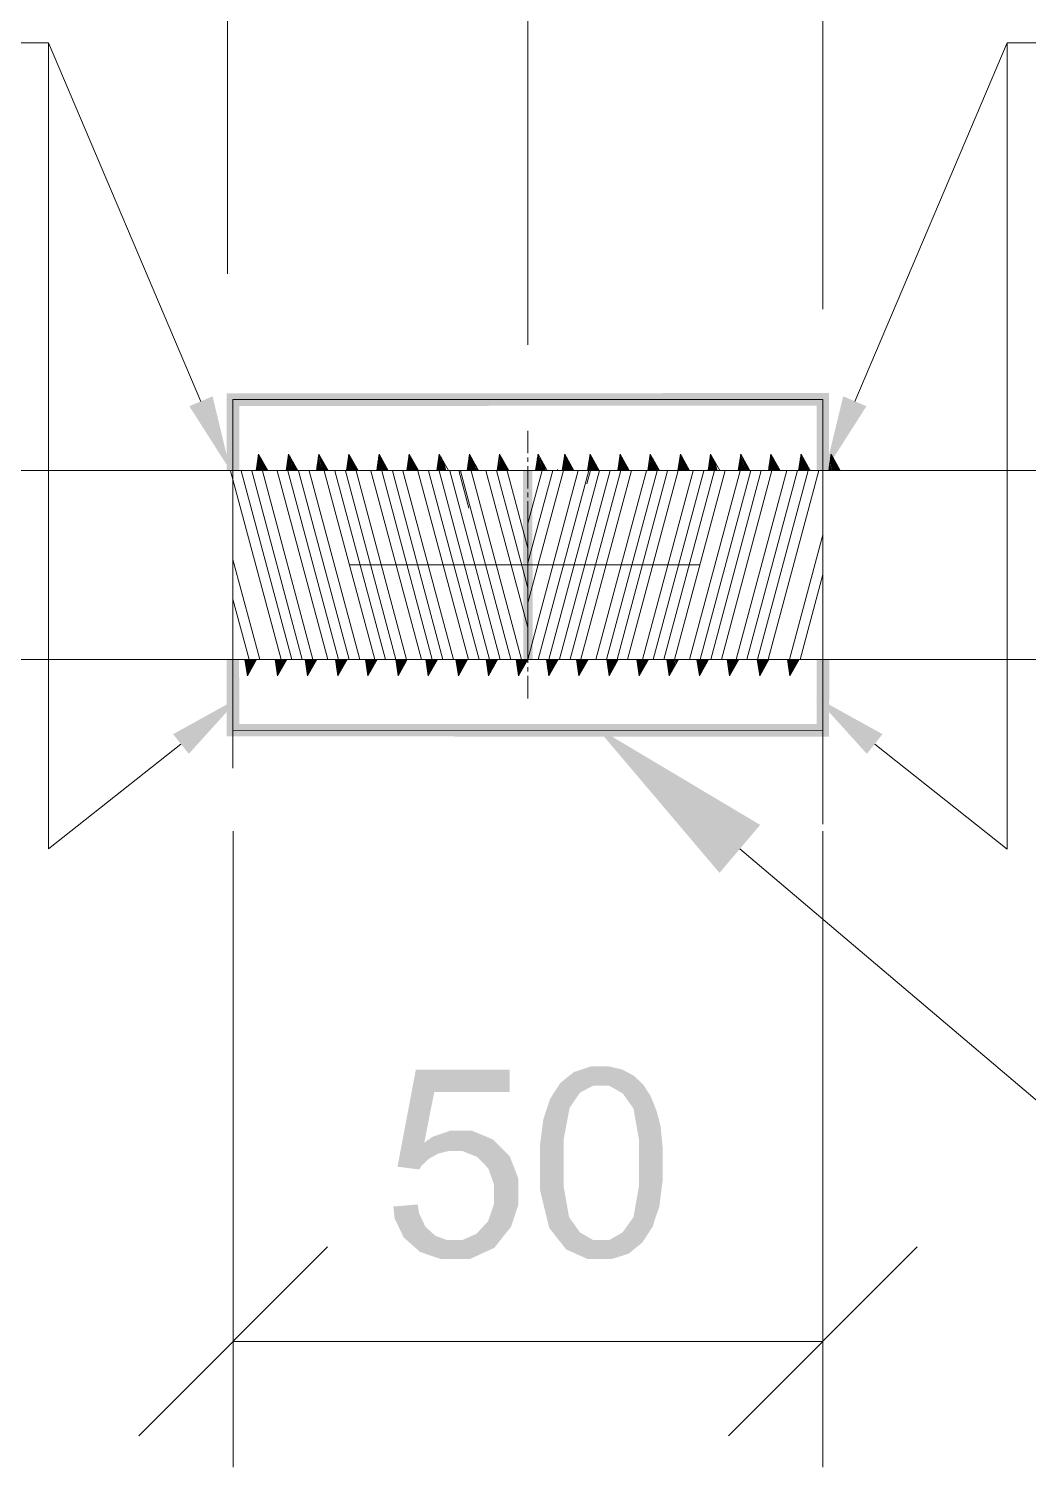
# Model space of a CAD drawing. Header units: millimetres. Extents: x 2 to 579, y 1 to 405.
# Drawn here: x 249.57 to 256.72, y 82.88 to 93.17 of the extents above; entities that cross this region are included whole.
import ezdxf

# ---------------------------------------------------------------- set-up
doc = ezdxf.new("R2010")
doc.units = ezdxf.units.MM
doc.linetypes.add('XKITLINE00', pattern=[0])
doc.layers.add('LinkedObject', color=7, linetype='Continuous', lineweight=0)

# ---------------------------------------------------------------- blocks, each defined once
blk = doc.blocks.new('*A4')
at = {"layer": 'LinkedObject'}
for color, points in [(6, [(250.721, 90.471), (250.887, 90.542), (251.015, 90.01)]), (4, [(255.297, 90.565), (251.078, 90.473), (250.988, 90.563)]), (4, [(250.988, 90.563), (251.078, 90.011), (250.988, 90.011)]), (4, [(251.078, 90.473), (251.078, 90.011), (250.988, 90.563)]), (4, [(255.207, 90.475), (251.078, 90.473), (255.297, 90.565)]), (4, [(255.297, 90.011), (255.207, 90.475), (255.297, 90.565)]), (6, [(255.398, 90.542), (255.564, 90.471), (255.269, 90.009)]), (4, [(255.207, 90.011), (255.207, 90.475), (255.297, 90.011)]), (4, [(253.107, 90.011), (253.177, 88.662), (253.11, 88.661)]), (4, [(253.174, 90.011), (253.177, 88.662), (253.107, 90.011)]), (4, [(251.077, 88.662), (251.078, 88.199), (250.987, 88.661)]), (4, [(250.987, 88.661), (251.078, 88.199), (250.988, 88.11)]), (4, [(255.207, 88.198), (255.208, 88.661), (255.297, 88.108)]), (4, [(255.297, 88.108), (255.208, 88.661), (255.298, 88.661)]), (6, [(250.717, 87.985), (250.605, 88.126), (251.084, 88.391)]), (6, [(255.679, 88.126), (255.567, 87.985), (255.2, 88.391)]), (4, [(251.078, 88.199), (255.207, 88.198), (250.988, 88.11)]), (4, [(250.988, 88.11), (255.207, 88.198), (255.297, 88.108)]), (1, [(254.804, 87.477), (254.513, 87.134), (253.628, 88.178)]), (7, [(252.473, 85.568), (252.21, 85.033), (252.341, 85.726)]), (7, [(253.011, 85.568), (252.341, 85.726), (253.011, 85.726)]), (7, [(252.473, 85.568), (252.341, 85.726), (253.011, 85.568)]), (7, [(253.472, 85.71), (253.609, 85.612), (253.423, 85.671)]), (7, [(253.594, 85.75), (253.609, 85.612), (253.472, 85.71)]), (7, [(253.667, 85.75), (253.609, 85.612), (253.594, 85.75)]), (7, [(253.609, 85.612), (253.667, 85.75), (253.666, 85.612)]), (7, [(253.667, 85.75), (253.724, 85.612), (253.666, 85.612)]), (7, [(253.817, 85.728), (253.667, 85.75), (253.722, 85.75)]), (7, [(253.858, 85.706), (253.667, 85.75), (253.817, 85.728)]), (7, [(253.821, 85.557), (253.667, 85.75), (253.858, 85.706)]), (7, [(253.724, 85.612), (253.667, 85.75), (253.821, 85.557)]), (7, [(253.858, 85.706), (253.859, 85.503), (253.821, 85.557)]), (7, [(253.899, 85.684), (253.859, 85.503), (253.858, 85.706)]), (7, [(253.375, 85.632), (253.483, 85.516), (253.302, 85.519)]), (7, [(253.517, 85.564), (253.375, 85.632), (253.423, 85.671)]), (7, [(253.483, 85.516), (253.375, 85.632), (253.517, 85.564)]), (7, [(253.423, 85.671), (253.609, 85.612), (253.517, 85.564)]), (7, [(253.967, 85.621), (253.859, 85.503), (253.899, 85.684)]), (7, [(253.993, 85.58), (253.859, 85.503), (253.967, 85.621)]), (7, [(252.401, 85.205), (252.21, 85.033), (252.473, 85.568)]), (7, [(253.302, 85.519), (253.483, 85.516), (253.277, 85.446)]), (7, [(253.277, 85.446), (253.483, 85.516), (253.441, 85.454)]), (7, [(253.993, 85.58), (253.898, 85.448), (253.859, 85.503)]), (7, [(254.02, 85.539), (253.898, 85.448), (253.993, 85.58)]), (7, [(254.061, 85.438), (253.898, 85.448), (254.02, 85.539)]), (7, [(253.441, 85.454), (253.228, 85.18), (253.277, 85.446)]), (7, [(253.398, 85.226), (253.228, 85.18), (253.441, 85.454)]), (7, [(253.277, 85.446), (253.228, 85.18), (253.253, 85.373)]), (7, [(254.077, 85.379), (253.937, 85.227), (253.898, 85.448)]), (7, [(254.077, 85.379), (253.898, 85.448), (254.061, 85.438)]), (7, [(254.092, 85.32), (253.937, 85.227), (254.077, 85.379)]), (7, [(252.588, 85.29), (252.401, 85.205), (252.461, 85.247)]), (7, [(252.571, 85.144), (252.401, 85.205), (252.588, 85.29)]), (7, [(252.571, 85.144), (252.588, 85.29), (252.611, 85.144)]), (7, [(252.611, 85.144), (252.588, 85.29), (252.676, 85.144)]), (7, [(252.655, 85.29), (252.676, 85.144), (252.588, 85.29)]), (7, [(252.892, 85.228), (252.655, 85.29), (252.743, 85.29)]), (7, [(252.78, 85.103), (252.655, 85.29), (252.892, 85.228)]), (7, [(252.676, 85.144), (252.655, 85.29), (252.78, 85.103)]), (7, [(254.107, 85.161), (253.937, 85.227), (254.092, 85.32)]), (7, [(252.21, 85.033), (252.401, 85.205), (252.498, 85.126)]), (7, [(252.498, 85.126), (252.401, 85.205), (252.571, 85.144)]), (7, [(252.78, 85.103), (252.892, 85.228), (252.82, 85.062)]), (7, [(252.82, 85.062), (252.892, 85.228), (252.859, 85.021)]), (7, [(252.953, 85.167), (252.859, 85.021), (252.892, 85.228)]), (7, [(253.228, 85.06), (253.398, 85.226), (253.398, 85.06)]), (7, [(253.228, 85.18), (253.398, 85.226), (253.228, 85.06)]), (7, [(254.107, 85.161), (253.937, 85.06), (253.937, 85.227)]), (7, [(252.466, 85.107), (252.21, 85.033), (252.498, 85.126)]), (7, [(252.434, 85.089), (252.21, 85.033), (252.466, 85.107)]), (7, [(252.384, 85.042), (252.21, 85.033), (252.434, 85.089)]), (7, [(252.859, 85.021), (252.953, 85.167), (252.899, 84.909)]), (7, [(252.899, 84.909), (252.953, 85.167), (253.074, 84.948)]), (7, [(253.074, 84.948), (252.953, 85.167), (253.013, 85.106)]), (7, [(254.107, 85.06), (253.937, 85.06), (254.107, 85.161)]), (7, [(252.21, 85.033), (252.384, 85.042), (252.365, 85.013)]), (7, [(253.398, 85.06), (253.228, 84.87), (253.228, 85.06)]), (7, [(253.398, 84.894), (253.228, 84.87), (253.398, 85.06)]), (7, [(254.107, 85.06), (253.937, 84.894), (253.937, 85.06)]), (7, [(254.107, 84.941), (253.937, 84.894), (254.107, 85.06)]), (7, [(252.899, 84.909), (253.074, 84.948), (252.899, 84.838)]), (7, [(252.899, 84.838), (253.074, 84.948), (252.899, 84.763)]), (7, [(253.074, 84.852), (252.899, 84.763), (253.074, 84.948)]), (7, [(253.398, 84.894), (253.361, 84.511), (253.228, 84.87)]), (7, [(253.228, 84.87), (253.361, 84.511), (253.295, 84.595)]), (7, [(253.437, 84.672), (253.361, 84.511), (253.398, 84.894)]), (7, [(253.898, 84.673), (254.107, 84.941), (254.058, 84.676)]), (7, [(253.937, 84.894), (254.107, 84.941), (253.898, 84.673)]), (7, [(254.058, 84.676), (254.107, 84.941), (254.083, 84.75)]), (7, [(252.364, 84.699), (252.18, 84.748), (252.355, 84.763)]), (7, [(252.858, 84.643), (253.074, 84.852), (252.967, 84.535)]), (7, [(252.899, 84.763), (253.074, 84.852), (252.858, 84.643)]), (7, [(252.967, 84.535), (253.074, 84.852), (253.021, 84.602)]), (7, [(253.021, 84.602), (253.074, 84.852), (253.074, 84.761)]), (7, [(252.18, 84.748), (252.313, 84.475), (252.189, 84.663)]), (7, [(252.364, 84.699), (252.313, 84.475), (252.18, 84.748)]), (7, [(252.189, 84.663), (252.313, 84.475), (252.255, 84.526)]), (7, [(252.409, 84.604), (252.313, 84.475), (252.364, 84.699)]), (7, [(253.361, 84.511), (253.437, 84.672), (253.476, 84.618)]), (7, [(254.058, 84.676), (253.859, 84.618), (253.898, 84.673)]), (7, [(254.034, 84.603), (253.859, 84.618), (254.058, 84.676)]), (7, [(252.313, 84.475), (252.409, 84.604), (252.371, 84.423)]), (7, [(252.444, 84.572), (252.371, 84.423), (252.409, 84.604)]), (7, [(252.479, 84.54), (252.371, 84.423), (252.444, 84.572)]), (7, [(252.816, 84.598), (252.967, 84.535), (252.775, 84.553)]), (7, [(252.858, 84.643), (252.967, 84.535), (252.816, 84.598)]), (7, [(253.515, 84.563), (253.361, 84.511), (253.476, 84.618)]), (7, [(253.515, 84.563), (253.667, 84.372), (253.361, 84.511)]), (7, [(253.61, 84.508), (253.667, 84.372), (253.515, 84.563)]), (7, [(253.912, 84.451), (253.724, 84.508), (253.82, 84.563)]), (7, [(253.859, 84.618), (253.961, 84.49), (253.82, 84.563)]), (7, [(253.82, 84.563), (253.961, 84.49), (253.912, 84.451)]), (7, [(253.961, 84.49), (253.859, 84.618), (254.034, 84.603)]), (7, [(252.479, 84.54), (252.613, 84.372), (252.371, 84.423)]), (7, [(252.564, 84.508), (252.613, 84.372), (252.479, 84.54)]), (7, [(252.614, 84.508), (252.613, 84.372), (252.564, 84.508)]), (7, [(252.613, 84.372), (252.967, 84.535), (252.726, 84.372)]), (7, [(252.674, 84.508), (252.967, 84.535), (252.613, 84.372)]), (7, [(252.674, 84.508), (252.613, 84.372), (252.614, 84.508)]), (7, [(252.775, 84.553), (252.967, 84.535), (252.674, 84.508)]), (7, [(252.726, 84.372), (252.967, 84.535), (252.903, 84.453)]), (7, [(253.361, 84.511), (253.667, 84.372), (253.417, 84.441)]), (7, [(253.667, 84.372), (253.61, 84.508), (253.667, 84.508)]), (7, [(253.667, 84.372), (253.724, 84.508), (253.741, 84.372)]), (7, [(253.724, 84.508), (253.667, 84.372), (253.667, 84.508)]), (7, [(253.864, 84.411), (253.724, 84.508), (253.912, 84.451)]), (7, [(253.741, 84.372), (253.724, 84.508), (253.864, 84.411)]), (7, [(252.371, 84.423), (252.613, 84.372), (252.522, 84.372)]), (7, [(253.417, 84.441), (253.667, 84.372), (253.57, 84.372)])]:
    blk.add_hatch(color=color, dxfattribs=at).paths.add_polyline_path(points, flags=17)
at = {"layer": 'LinkedObject', "color": 6, "linetype": 'XKITLINE00', "lineweight": 0}
for p, q in [((250.993, 91.418), (250.993, 100.098)), ((253.142, 90.911), (253.142, 100.098)), ((253.142, 91.195), (253.142, 100.098)), ((255.252, 91.166), (255.252, 100.098)), ((249.714, 93.07), (244.719, 93.07)), ((250.804, 90.506), (249.714, 93.07)), ((249.714, 87.305), (249.714, 93.07)), ((255.481, 90.506), (256.571, 93.069)), ((256.57, 87.304), (256.571, 93.069)), ((256.571, 93.069), (261.566, 93.069)), ((251.87, 89.336), (254.37, 89.336)), ((250.661, 88.055), (249.714, 87.305)), ((255.623, 88.055), (256.57, 87.304)), ((251.034, 87.432), (251.034, 82.884)), ((255.253, 87.433), (255.253, 82.884)), ((251.709, 84.459), (250.359, 83.109)), ((254.578, 83.109), (255.928, 84.459)), ((251.034, 83.784), (255.253, 83.784))]:
    blk.add_line(p, q, dxfattribs=at)
at = {"layer": 'LinkedObject', "color": 7, "linetype": 'XKITLINE00', "lineweight": 0}
for p, q in [((250.993, 90.518), (250.993, 90.518)), ((253.142, 90.295), (253.142, 90.295)), ((255.252, 90.266), (255.252, 90.266)), ((238.576, 90.011), (267.711, 90.011)), ((253.142, 90.011), (253.142, 90.011)), ((267.711, 88.661), (238.576, 88.661)), ((251.034, 88.332), (251.034, 88.332)), ((255.253, 88.333), (255.253, 88.333)), ((255.253, 83.784), (255.253, 83.784))]:
    blk.add_line(p, q, dxfattribs=at)
at = {"layer": 'LinkedObject', "color": 4, "linetype": 'XKITLINE00', "lineweight": 0}
for p, q in [((251.033, 90.518), (255.252, 90.52)), ((251.033, 90.011), (251.033, 90.518)), ((255.253, 90.011), (255.252, 90.52)), ((255.252, 90.52), (255.252, 87.483)), ((251.033, 90.371), (251.033, 87.882)), ((253.143, 89.634), (253.143, 88.661)), ((251.033, 88.661), (251.033, 88.154)), ((255.253, 88.662), (255.252, 88.153)), ((251.033, 88.154), (255.252, 88.153))]:
    blk.add_line(p, q, dxfattribs=at)
at = {"layer": 'LinkedObject', "color": 9, "linetype": 'XKITLINE00', "lineweight": 0}
for p, q in [((253.142, 90.136), (253.142, 90.295)), ((253.142, 90.073), (253.142, 90.104)), ((253.142, 89.886), (253.142, 90.042)), ((253.142, 89.883), (253.142, 90.011)), ((253.142, 89.823), (253.142, 89.854)), ((253.142, 89.821), (253.142, 89.852)), ((253.143, 89.636), (253.142, 89.792)), ((253.143, 89.633), (253.142, 89.79)), ((253.143, 89.573), (253.143, 89.604)), ((253.143, 89.571), (253.143, 89.602)), ((253.143, 89.386), (253.143, 89.542)), ((253.143, 89.383), (253.143, 89.54)), ((253.143, 89.323), (253.143, 89.354)), ((253.143, 89.321), (253.143, 89.352)), ((253.143, 89.136), (253.143, 89.292)), ((253.143, 89.133), (253.143, 89.29)), ((253.143, 89.073), (253.143, 89.104)), ((253.143, 89.071), (253.143, 89.102)), ((253.143, 88.886), (253.143, 89.042)), ((253.143, 88.883), (253.143, 89.04)), ((253.143, 88.823), (253.143, 88.854)), ((253.143, 88.821), (253.143, 88.852)), ((253.143, 88.636), (253.143, 88.792)), ((253.143, 88.661), (253.143, 88.79)), ((253.143, 88.573), (253.143, 88.604)), ((253.143, 88.382), (253.143, 88.542))]:
    blk.add_line(p, q, dxfattribs=at)
at = {"layer": 'LinkedObject', "color": 1, "linetype": 'XKITLINE00', "lineweight": 0}
for p, q in [((251.216, 90.129), (251.199, 90.011)), ((251.214, 90.12), (251.244, 90.011)), ((251.215, 90.127), (251.247, 90.011)), ((251.282, 90.011), (251.216, 90.129)), ((251.226, 90.111), (251.253, 90.011)), ((251.431, 90.129), (251.414, 90.011)), ((251.43, 90.12), (251.459, 90.011)), ((251.497, 90.011), (251.431, 90.129)), ((251.431, 90.128), (251.462, 90.011)), ((251.442, 90.111), (251.468, 90.011)), ((251.647, 90.129), (251.63, 90.011)), ((251.646, 90.121), (251.675, 90.011)), ((251.713, 90.011), (251.647, 90.129)), ((251.647, 90.128), (251.678, 90.011)), ((251.657, 90.11), (251.684, 90.011)), ((251.862, 90.129), (251.845, 90.011)), ((251.861, 90.121), (251.891, 90.011)), ((251.928, 90.011), (251.862, 90.129)), ((251.862, 90.128), (251.894, 90.011)), ((252.078, 90.129), (252.061, 90.011)), ((252.077, 90.121), (252.106, 90.011)), ((252.078, 90.129), (252.109, 90.011)), ((252.144, 90.011), (252.078, 90.129)), ((252.293, 90.129), (252.276, 90.011)), ((252.292, 90.122), (252.322, 90.011)), ((252.293, 90.129), (252.325, 90.011)), ((252.359, 90.011), (252.293, 90.129)), ((252.509, 90.129), (252.492, 90.011)), ((252.508, 90.122), (252.538, 90.011)), ((252.509, 90.129), (252.541, 90.011)), ((252.575, 90.011), (252.509, 90.129)), ((252.725, 90.129), (252.707, 90.011)), ((252.723, 90.119), (252.752, 90.011)), ((252.724, 90.127), (252.755, 90.011)), ((252.79, 90.011), (252.725, 90.129)), ((252.734, 90.112), (252.761, 90.011)), ((252.94, 90.129), (252.923, 90.011)), ((252.939, 90.12), (252.968, 90.011)), ((253.006, 90.011), (252.94, 90.129)), ((252.94, 90.127), (252.971, 90.011)), ((252.95, 90.111), (252.977, 90.011)), ((253.215, 90.129), (253.197, 90.011)), ((253.213, 90.12), (253.242, 90.011)), ((253.214, 90.127), (253.245, 90.011)), ((253.28, 90.011), (253.215, 90.129)), ((253.225, 90.111), (253.251, 90.011)), ((253.406, 90.129), (253.388, 90.011)), ((253.404, 90.12), (253.434, 90.011)), ((253.405, 90.128), (253.437, 90.011)), ((253.471, 90.011), (253.406, 90.129)), ((253.416, 90.111), (253.443, 90.011)), ((253.587, 90.129), (253.57, 90.011)), ((253.586, 90.121), (253.615, 90.011)), ((253.653, 90.011), (253.587, 90.129)), ((253.587, 90.128), (253.618, 90.011)), ((253.802, 90.129), (253.785, 90.011)), ((253.801, 90.121), (253.831, 90.011)), ((253.868, 90.011), (253.802, 90.129)), ((253.802, 90.128), (253.834, 90.011)), ((254.018, 90.129), (254.001, 90.011)), ((254.017, 90.121), (254.046, 90.011)), ((254.084, 90.011), (254.018, 90.129)), ((254.018, 90.128), (254.049, 90.011)), ((254.233, 90.129), (254.216, 90.011)), ((254.232, 90.122), (254.262, 90.011)), ((254.233, 90.129), (254.265, 90.011)), ((254.299, 90.011), (254.233, 90.129)), ((254.449, 90.129), (254.432, 90.011)), ((254.448, 90.122), (254.478, 90.011)), ((254.449, 90.129), (254.481, 90.011)), ((254.515, 90.011), (254.449, 90.129)), ((254.665, 90.129), (254.647, 90.011)), ((254.663, 90.119), (254.692, 90.011)), ((254.664, 90.127), (254.695, 90.011)), ((254.73, 90.011), (254.665, 90.129)), ((254.674, 90.112), (254.701, 90.011)), ((254.88, 90.129), (254.863, 90.011)), ((254.879, 90.12), (254.908, 90.011)), ((254.946, 90.011), (254.88, 90.129)), ((254.88, 90.127), (254.911, 90.011)), ((254.89, 90.111), (254.917, 90.011)), ((255.096, 90.129), (255.078, 90.011)), ((255.094, 90.12), (255.124, 90.011)), ((255.095, 90.127), (255.127, 90.011)), ((255.161, 90.011), (255.096, 90.129)), ((255.106, 90.111), (255.132, 90.011)), ((255.311, 90.129), (255.294, 90.011)), ((255.31, 90.12), (255.339, 90.011)), ((255.377, 90.011), (255.311, 90.129)), ((255.311, 90.128), (255.342, 90.011)), ((255.322, 90.111), (255.348, 90.011)), ((251.015, 90.01), (251.377, 88.66)), ((251.091, 90.01), (251.453, 88.66)), ((251.167, 90.009), (251.529, 88.66)), ((251.199, 90.011), (251.199, 90.011)), ((251.2, 90.019), (251.202, 90.011)), ((251.202, 90.033), (251.208, 90.011)), ((251.203, 90.04), (251.211, 90.011)), ((251.205, 90.055), (251.217, 90.011)), ((251.206, 90.062), (251.22, 90.011)), ((251.208, 90.077), (251.226, 90.011)), ((251.209, 90.084), (251.229, 90.011)), ((251.211, 90.098), (251.235, 90.011)), ((251.212, 90.106), (251.238, 90.011)), ((251.232, 90.101), (251.256, 90.011)), ((251.243, 90.08), (251.262, 90.011)), ((251.244, 90.009), (251.605, 88.66)), ((251.249, 90.07), (251.265, 90.011)), ((251.26, 90.049), (251.271, 90.011)), ((251.266, 90.038), (251.274, 90.011)), ((251.278, 90.018), (251.28, 90.011)), ((251.35, 90.01), (251.712, 88.66)), ((251.414, 90.012), (251.414, 90.011)), ((251.415, 90.019), (251.417, 90.011)), ((251.417, 90.033), (251.423, 90.011)), ((251.418, 90.041), (251.426, 90.011)), ((251.42, 90.055), (251.432, 90.011)), ((251.422, 90.062), (251.435, 90.011)), ((251.424, 90.077), (251.441, 90.011)), ((251.425, 90.084), (251.444, 90.011)), ((251.426, 90.009), (251.788, 88.66)), ((251.427, 90.099), (251.45, 90.011)), ((251.428, 90.106), (251.453, 90.011)), ((251.447, 90.1), (251.471, 90.011)), ((251.459, 90.079), (251.477, 90.011)), ((251.465, 90.069), (251.48, 90.011)), ((251.476, 90.048), (251.486, 90.011)), ((251.482, 90.038), (251.489, 90.011)), ((251.494, 90.017), (251.495, 90.011)), ((251.502, 90.009), (251.864, 88.66)), ((251.579, 90.009), (251.94, 88.659)), ((251.63, 90.012), (251.63, 90.011)), ((251.631, 90.019), (251.633, 90.011)), ((251.633, 90.034), (251.639, 90.011)), ((251.634, 90.041), (251.642, 90.011)), ((251.636, 90.056), (251.648, 90.011)), ((251.637, 90.063), (251.651, 90.011)), ((251.639, 90.077), (251.657, 90.011)), ((251.64, 90.084), (251.66, 90.011)), ((251.642, 90.099), (251.666, 90.011)), ((251.643, 90.106), (251.669, 90.011)), ((251.663, 90.1), (251.687, 90.011)), ((251.675, 90.079), (251.693, 90.011)), ((251.68, 90.069), (251.696, 90.011)), ((251.685, 90.009), (252.047, 88.66)), ((251.692, 90.048), (251.702, 90.011)), ((251.698, 90.038), (251.705, 90.011)), ((251.709, 90.017), (251.711, 90.011)), ((251.761, 90.009), (252.123, 88.66)), ((251.838, 90.009), (252.199, 88.659)), ((251.845, 90.012), (251.846, 90.011)), ((251.846, 90.02), (251.849, 90.011)), ((251.849, 90.034), (251.855, 90.011)), ((251.85, 90.041), (251.858, 90.011)), ((251.852, 90.056), (251.864, 90.011)), ((251.853, 90.063), (251.867, 90.011)), ((251.855, 90.078), (251.873, 90.011)), ((251.856, 90.085), (251.876, 90.011)), ((251.858, 90.099), (251.882, 90.011)), ((251.859, 90.106), (251.885, 90.011)), ((251.873, 90.11), (251.9, 90.011)), ((251.879, 90.099), (251.903, 90.011)), ((251.891, 90.079), (251.909, 90.011)), ((251.896, 90.068), (251.912, 90.011)), ((251.908, 90.048), (251.918, 90.011)), ((251.914, 90.037), (251.921, 90.011)), ((251.914, 90.009), (252.275, 88.659)), ((251.925, 90.016), (251.927, 90.011)), ((252.02, 90.009), (252.382, 88.66)), ((252.061, 90.013), (252.061, 90.011)), ((252.062, 90.02), (252.064, 90.011)), ((252.064, 90.034), (252.07, 90.011)), ((252.065, 90.042), (252.073, 90.011)), ((252.067, 90.056), (252.079, 90.011)), ((252.068, 90.063), (252.082, 90.011)), ((252.07, 90.078), (252.088, 90.011)), ((252.072, 90.085), (252.091, 90.011)), ((252.074, 90.1), (252.097, 90.011)), ((252.075, 90.107), (252.1, 90.011)), ((252.089, 90.109), (252.115, 90.011)), ((252.095, 90.099), (252.118, 90.011)), ((252.097, 90.009), (252.458, 88.659)), ((252.106, 90.078), (252.124, 90.011)), ((252.112, 90.068), (252.127, 90.011)), ((252.124, 90.047), (252.133, 90.011)), ((252.129, 90.037), (252.136, 90.011)), ((252.141, 90.016), (252.142, 90.011)), ((252.173, 90.009), (252.534, 88.659)), ((252.249, 90.008), (252.61, 88.659)), ((252.277, 90.013), (252.277, 90.011)), ((252.278, 90.02), (252.28, 90.011)), ((252.28, 90.035), (252.286, 90.011)), ((252.281, 90.042), (252.289, 90.011)), ((252.283, 90.056), (252.295, 90.011)), ((252.284, 90.064), (252.298, 90.011)), ((252.286, 90.078), (252.304, 90.011)), ((252.287, 90.085), (252.307, 90.011)), ((252.289, 90.1), (252.313, 90.011)), ((252.29, 90.107), (252.316, 90.011)), ((252.305, 90.109), (252.331, 90.011)), ((252.311, 90.098), (252.334, 90.011)), ((252.322, 90.078), (252.34, 90.011)), ((252.328, 90.067), (252.343, 90.011)), ((252.339, 90.047), (252.349, 90.011)), ((252.345, 90.036), (252.352, 90.011)), ((252.355, 90.01), (252.717, 88.661)), ((252.357, 90.016), (252.358, 90.011)), ((252.431, 90.01), (252.793, 88.66)), ((252.492, 90.013), (252.493, 90.011)), ((252.493, 90.021), (252.496, 90.011)), ((252.495, 90.035), (252.502, 90.011)), ((252.496, 90.042), (252.505, 90.011)), ((252.498, 90.057), (252.511, 90.011)), ((252.5, 90.064), (252.514, 90.011)), ((252.502, 90.078), (252.52, 90.011)), ((252.503, 90.086), (252.523, 90.011)), ((252.505, 90.1), (252.529, 90.011)), ((252.506, 90.107), (252.532, 90.011)), ((252.507, 90.01), (252.869, 88.66)), ((252.521, 90.108), (252.547, 90.011)), ((252.526, 90.098), (252.55, 90.011)), ((252.538, 90.077), (252.556, 90.011)), ((252.584, 90.01), (252.945, 88.66)), ((252.649, 90.011), (252.721, 89.743)), ((252.66, 90.009), (253.021, 88.66)), ((252.708, 90.018), (252.71, 90.011)), ((252.711, 90.033), (252.716, 90.011)), ((252.712, 90.04), (252.719, 90.011)), ((252.714, 90.054), (252.725, 90.011)), ((252.715, 90.061), (252.728, 90.011)), ((252.717, 90.076), (252.734, 90.011)), ((252.718, 90.083), (252.737, 90.011)), ((252.72, 90.098), (252.743, 90.011)), ((252.721, 90.105), (252.746, 90.011)), ((252.736, 90.009), (253.097, 88.66)), ((252.74, 90.101), (252.764, 90.011)), ((252.751, 90.081), (252.77, 90.011)), ((252.757, 90.07), (252.773, 90.011)), ((252.769, 90.05), (252.779, 90.011)), ((252.775, 90.039), (252.782, 90.011)), ((252.786, 90.019), (252.788, 90.011)), ((252.842, 90.011), (253.143, 88.889)), ((252.918, 90.011), (253.143, 89.173)), ((252.923, 90.011), (252.923, 90.011)), ((252.924, 90.018), (252.926, 90.011)), ((252.926, 90.033), (252.932, 90.011)), ((252.927, 90.04), (252.935, 90.011)), ((252.929, 90.055), (252.941, 90.011)), ((252.93, 90.062), (252.944, 90.011)), ((252.932, 90.076), (252.95, 90.011)), ((252.933, 90.084), (252.953, 90.011)), ((252.936, 90.098), (252.959, 90.011)), ((252.937, 90.105), (252.962, 90.011)), ((252.956, 90.101), (252.98, 90.011)), ((252.967, 90.08), (252.986, 90.011)), ((252.973, 90.07), (252.989, 90.011)), ((252.985, 90.049), (252.995, 90.011)), ((252.99, 90.039), (252.998, 90.011)), ((252.994, 90.01), (253.143, 89.457)), ((253.002, 90.018), (253.004, 90.011)), ((253.139, 90.011), (253.139, 90.011)), ((253.503, 90.011), (253.141, 88.661)), ((253.142, 90.011), (253.142, 90.011)), ((253.396, 90.012), (253.143, 89.066)), ((253.32, 90.012), (253.143, 89.35)), ((253.244, 90.012), (253.143, 89.633)), ((253.2, 90.033), (253.206, 90.011)), ((253.202, 90.04), (253.21, 90.011)), ((253.204, 90.055), (253.216, 90.011)), ((253.205, 90.062), (253.218, 90.011)), ((253.206, 90.038), (253.214, 90.011)), ((253.207, 90.077), (253.224, 90.011)), ((253.208, 90.084), (253.227, 90.011)), ((253.21, 90.098), (253.233, 90.011)), ((253.211, 90.106), (253.236, 90.011)), ((253.579, 90.011), (253.217, 88.661)), ((253.218, 90.018), (253.22, 90.011)), ((253.23, 90.101), (253.254, 90.011)), ((253.242, 90.08), (253.26, 90.011)), ((253.248, 90.07), (253.263, 90.011)), ((253.259, 90.049), (253.269, 90.011)), ((253.655, 90.011), (253.293, 88.661)), ((253.354, 90.012), (253.354, 90.011)), ((253.355, 90.019), (253.357, 90.011)), ((253.731, 90.011), (253.369, 88.662)), ((253.392, 90.033), (253.398, 90.011)), ((253.393, 90.041), (253.401, 90.011)), ((253.395, 90.055), (253.407, 90.011)), ((253.396, 90.062), (253.41, 90.011)), ((253.398, 90.077), (253.416, 90.011)), ((253.399, 90.084), (253.419, 90.011)), ((253.401, 90.099), (253.425, 90.011)), ((253.402, 90.106), (253.428, 90.011)), ((253.422, 90.1), (253.446, 90.011)), ((253.433, 90.079), (253.452, 90.011)), ((253.434, 90.017), (253.435, 90.011)), ((253.439, 90.069), (253.455, 90.011)), ((253.807, 90.011), (253.446, 88.662)), ((253.451, 90.048), (253.461, 90.011)), ((253.456, 90.038), (253.464, 90.011)), ((253.883, 90.012), (253.522, 88.662)), ((253.59, 90.011), (253.565, 89.917)), ((253.57, 90.012), (253.57, 90.011)), ((253.571, 90.019), (253.573, 90.011)), ((253.573, 90.034), (253.579, 90.011)), ((253.574, 90.041), (253.582, 90.011)), ((253.576, 90.055), (253.588, 90.011)), ((253.577, 90.063), (253.591, 90.011)), ((253.579, 90.077), (253.597, 90.011)), ((253.58, 90.084), (253.6, 90.011)), ((253.582, 90.099), (253.606, 90.011)), ((253.583, 90.106), (253.609, 90.011)), ((253.597, 90.11), (253.624, 90.011)), ((253.603, 90.1), (253.627, 90.011)), ((253.615, 90.079), (253.633, 90.011)), ((253.62, 90.069), (253.636, 90.011)), ((253.99, 90.01), (253.628, 88.66)), ((253.632, 90.048), (253.642, 90.011)), ((253.638, 90.038), (253.645, 90.011)), ((253.649, 90.017), (253.651, 90.011)), ((254.066, 90.01), (253.704, 88.661)), ((254.142, 90.01), (253.78, 88.661)), ((253.785, 90.012), (253.786, 90.011)), ((253.786, 90.02), (253.789, 90.011)), ((253.788, 90.034), (253.795, 90.011)), ((253.79, 90.041), (253.798, 90.011)), ((253.792, 90.056), (253.804, 90.011)), ((253.793, 90.063), (253.807, 90.011)), ((253.795, 90.078), (253.813, 90.011)), ((253.796, 90.085), (253.816, 90.011)), ((253.798, 90.099), (253.822, 90.011)), ((253.799, 90.106), (253.825, 90.011)), ((253.813, 90.11), (253.84, 90.011)), ((253.819, 90.099), (253.843, 90.011)), ((253.83, 90.079), (253.849, 90.011)), ((253.836, 90.068), (253.852, 90.011)), ((253.848, 90.048), (253.858, 90.011)), ((253.854, 90.037), (253.861, 90.011)), ((254.218, 90.011), (253.856, 88.661)), ((253.865, 90.016), (253.867, 90.011)), ((254.325, 90.01), (253.963, 88.661)), ((254.001, 90.013), (254.001, 90.011)), ((254.002, 90.02), (254.004, 90.011)), ((254.004, 90.034), (254.01, 90.011)), ((254.005, 90.042), (254.013, 90.011)), ((254.007, 90.056), (254.019, 90.011)), ((254.008, 90.063), (254.022, 90.011)), ((254.01, 90.078), (254.028, 90.011)), ((254.011, 90.085), (254.031, 90.011)), ((254.014, 90.1), (254.037, 90.011)), ((254.015, 90.107), (254.04, 90.011)), ((254.029, 90.109), (254.055, 90.011)), ((254.035, 90.099), (254.058, 90.011)), ((254.401, 90.01), (254.039, 88.661)), ((254.046, 90.078), (254.064, 90.011)), ((254.052, 90.068), (254.067, 90.011)), ((254.064, 90.047), (254.073, 90.011)), ((254.069, 90.037), (254.076, 90.011)), ((254.081, 90.016), (254.082, 90.011)), ((254.477, 90.011), (254.115, 88.661)), ((254.553, 90.011), (254.192, 88.661)), ((254.216, 90.013), (254.217, 90.011)), ((254.218, 90.02), (254.22, 90.011)), ((254.22, 90.035), (254.226, 90.011)), ((254.221, 90.042), (254.229, 90.011)), ((254.223, 90.056), (254.235, 90.011)), ((254.224, 90.064), (254.238, 90.011)), ((254.226, 90.078), (254.244, 90.011)), ((254.227, 90.085), (254.247, 90.011)), ((254.229, 90.1), (254.253, 90.011)), ((254.23, 90.107), (254.256, 90.011)), ((254.245, 90.109), (254.271, 90.011)), ((254.251, 90.098), (254.274, 90.011)), ((254.262, 90.078), (254.28, 90.011)), ((254.268, 90.067), (254.283, 90.011)), ((254.279, 90.047), (254.289, 90.011)), ((254.285, 90.036), (254.292, 90.011)), ((254.297, 90.016), (254.298, 90.011)), ((254.66, 90.01), (254.298, 88.661)), ((254.432, 90.013), (254.433, 90.011)), ((254.433, 90.02), (254.436, 90.011)), ((254.435, 90.035), (254.442, 90.011)), ((254.436, 90.042), (254.445, 90.011)), ((254.438, 90.057), (254.451, 90.011)), ((254.439, 90.064), (254.454, 90.011)), ((254.442, 90.078), (254.46, 90.011)), ((254.443, 90.086), (254.463, 90.011)), ((254.445, 90.1), (254.469, 90.011)), ((254.446, 90.107), (254.472, 90.011)), ((254.812, 90.011), (254.45, 88.661)), ((254.461, 90.108), (254.487, 90.011)), ((254.466, 90.098), (254.49, 90.011)), ((254.478, 90.077), (254.496, 90.011)), ((254.888, 90.011), (254.527, 88.661)), ((254.995, 90.011), (254.633, 88.661)), ((254.648, 90.018), (254.65, 90.011)), ((254.65, 90.033), (254.656, 90.011)), ((254.652, 90.04), (254.659, 90.011)), ((254.654, 90.054), (254.665, 90.011)), ((254.655, 90.062), (254.668, 90.011)), ((254.657, 90.076), (254.674, 90.011)), ((254.658, 90.083), (254.677, 90.011)), ((254.66, 90.098), (254.683, 90.011)), ((254.661, 90.105), (254.686, 90.011)), ((254.68, 90.102), (254.704, 90.011)), ((254.691, 90.081), (254.71, 90.011)), ((254.697, 90.07), (254.713, 90.011)), ((254.709, 90.05), (254.719, 90.011)), ((255.071, 90.011), (254.709, 88.661)), ((254.715, 90.039), (254.722, 90.011)), ((254.726, 90.019), (254.728, 90.011)), ((255.147, 90.011), (254.786, 88.661)), ((255.223, 90.011), (254.862, 88.661)), ((254.863, 90.011), (254.863, 90.011)), ((254.864, 90.018), (254.866, 90.011)), ((254.866, 90.033), (254.872, 90.011)), ((254.867, 90.04), (254.875, 90.011)), ((254.869, 90.055), (254.881, 90.011)), ((254.87, 90.062), (254.884, 90.011)), ((254.872, 90.076), (254.89, 90.011)), ((254.873, 90.084), (254.893, 90.011)), ((254.876, 90.098), (254.899, 90.011)), ((254.877, 90.105), (254.902, 90.011)), ((254.896, 90.101), (254.92, 90.011)), ((254.907, 90.08), (254.926, 90.011)), ((254.913, 90.07), (254.929, 90.011)), ((254.925, 90.049), (254.935, 90.011)), ((254.93, 90.039), (254.938, 90.011)), ((254.942, 90.018), (254.944, 90.011)), ((255.078, 90.011), (255.079, 90.011)), ((255.08, 90.019), (255.082, 90.011)), ((255.082, 90.033), (255.088, 90.011)), ((255.083, 90.04), (255.091, 90.011)), ((255.085, 90.055), (255.097, 90.011)), ((255.086, 90.062), (255.1, 90.011)), ((255.088, 90.077), (255.106, 90.011)), ((255.089, 90.084), (255.109, 90.011)), ((255.091, 90.098), (255.115, 90.011)), ((255.092, 90.106), (255.118, 90.011)), ((255.111, 90.101), (255.135, 90.011)), ((255.123, 90.08), (255.141, 90.011)), ((255.129, 90.07), (255.144, 90.011)), ((255.14, 90.049), (255.15, 90.011)), ((255.146, 90.038), (255.153, 90.011)), ((255.158, 90.018), (255.159, 90.011)), ((255.294, 90.012), (255.294, 90.011)), ((255.295, 90.019), (255.297, 90.011)), ((255.297, 90.033), (255.303, 90.011)), ((255.298, 90.041), (255.306, 90.011)), ((255.3, 90.055), (255.312, 90.011)), ((255.301, 90.062), (255.315, 90.011)), ((255.304, 90.077), (255.321, 90.011)), ((255.305, 90.084), (255.324, 90.011)), ((255.307, 90.099), (255.33, 90.011)), ((255.308, 90.106), (255.333, 90.011)), ((255.327, 90.1), (255.351, 90.011)), ((255.339, 90.079), (255.357, 90.011)), ((255.345, 90.069), (255.36, 90.011)), ((255.356, 90.048), (255.366, 90.011)), ((255.362, 90.038), (255.369, 90.011)), ((255.373, 90.017), (255.375, 90.011)), ((255.252, 89.552), (255.014, 88.661)), ((251.033, 89.375), (251.225, 88.66)), ((255.252, 89.268), (255.09, 88.661)), ((251.033, 89.091), (251.149, 88.66)), ((251.136, 88.543), (251.119, 88.661)), ((251.12, 88.661), (251.147, 88.563)), ((251.123, 88.661), (251.149, 88.566)), ((251.125, 88.624), (251.143, 88.555)), ((251.128, 88.599), (251.141, 88.552)), ((251.129, 88.661), (251.153, 88.573)), ((251.132, 88.661), (251.155, 88.577)), ((251.202, 88.661), (251.136, 88.543)), ((251.138, 88.661), (251.159, 88.584)), ((251.141, 88.661), (251.161, 88.588)), ((251.147, 88.661), (251.165, 88.595)), ((251.15, 88.661), (251.167, 88.599)), ((251.156, 88.661), (251.171, 88.606)), ((251.159, 88.661), (251.173, 88.61)), ((251.165, 88.661), (251.177, 88.617)), ((251.168, 88.661), (251.179, 88.621)), ((251.174, 88.661), (251.183, 88.628)), ((251.177, 88.661), (251.185, 88.632)), ((251.183, 88.661), (251.189, 88.639)), ((251.186, 88.661), (251.191, 88.642)), ((251.192, 88.661), (251.196, 88.65)), ((251.195, 88.661), (251.198, 88.653)), ((251.201, 88.661), (251.202, 88.661)), ((251.352, 88.543), (251.335, 88.661)), ((251.336, 88.661), (251.363, 88.563)), ((251.339, 88.661), (251.365, 88.566)), ((251.34, 88.625), (251.359, 88.555)), ((251.344, 88.6), (251.357, 88.552)), ((251.345, 88.661), (251.369, 88.574)), ((251.348, 88.661), (251.371, 88.577)), ((251.418, 88.661), (251.352, 88.543)), ((251.354, 88.661), (251.375, 88.585)), ((251.357, 88.661), (251.377, 88.588)), ((251.363, 88.661), (251.381, 88.595)), ((251.366, 88.661), (251.383, 88.599)), ((251.372, 88.661), (251.387, 88.606)), ((251.375, 88.661), (251.389, 88.61)), ((251.381, 88.661), (251.393, 88.617)), ((251.384, 88.661), (251.395, 88.621)), ((251.39, 88.661), (251.399, 88.628)), ((251.393, 88.661), (251.401, 88.632)), ((251.399, 88.661), (251.405, 88.639)), ((251.402, 88.661), (251.407, 88.643)), ((251.408, 88.661), (251.411, 88.65)), ((251.411, 88.661), (251.413, 88.654)), ((251.417, 88.661), (251.417, 88.661)), ((251.567, 88.543), (251.55, 88.661)), ((251.552, 88.661), (251.578, 88.563)), ((251.555, 88.661), (251.58, 88.567)), ((251.555, 88.626), (251.574, 88.556)), ((251.559, 88.602), (251.572, 88.552)), ((251.561, 88.661), (251.584, 88.574)), ((251.564, 88.661), (251.586, 88.577)), ((251.633, 88.661), (251.567, 88.543)), ((251.57, 88.661), (251.59, 88.585)), ((251.573, 88.661), (251.592, 88.588)), ((251.579, 88.661), (251.596, 88.596)), ((251.582, 88.661), (251.598, 88.599)), ((251.588, 88.661), (251.603, 88.606)), ((251.591, 88.661), (251.605, 88.61)), ((251.597, 88.661), (251.609, 88.617)), ((251.6, 88.661), (251.611, 88.621)), ((251.606, 88.661), (251.615, 88.628)), ((251.609, 88.661), (251.617, 88.632)), ((251.615, 88.661), (251.621, 88.639)), ((251.618, 88.661), (251.623, 88.643)), ((251.624, 88.661), (251.627, 88.65)), ((251.627, 88.661), (251.629, 88.654)), ((251.633, 88.661), (251.633, 88.661)), ((251.783, 88.543), (251.766, 88.661)), ((251.768, 88.661), (251.794, 88.563)), ((251.771, 88.661), (251.796, 88.567)), ((251.771, 88.627), (251.79, 88.556)), ((251.774, 88.603), (251.788, 88.552)), ((251.777, 88.661), (251.8, 88.574)), ((251.78, 88.661), (251.802, 88.578)), ((251.849, 88.661), (251.783, 88.543)), ((251.785, 88.661), (251.806, 88.585)), ((251.788, 88.661), (251.808, 88.588)), ((251.794, 88.661), (251.812, 88.596)), ((251.797, 88.661), (251.814, 88.599)), ((251.803, 88.661), (251.818, 88.607)), ((251.806, 88.661), (251.82, 88.61)), ((251.812, 88.661), (251.824, 88.618)), ((251.815, 88.661), (251.826, 88.621)), ((251.821, 88.661), (251.83, 88.628)), ((251.824, 88.661), (251.832, 88.632)), ((251.83, 88.661), (251.836, 88.639)), ((251.833, 88.661), (251.838, 88.643)), ((251.839, 88.661), (251.842, 88.65)), ((251.842, 88.661), (251.844, 88.654)), ((251.848, 88.661), (251.849, 88.661)), ((251.998, 88.543), (251.981, 88.661)), ((251.983, 88.661), (252.01, 88.563)), ((251.986, 88.661), (252.012, 88.567)), ((251.986, 88.628), (252.005, 88.556)), ((251.99, 88.604), (252.003, 88.552)), ((251.992, 88.661), (252.016, 88.574)), ((251.995, 88.661), (252.018, 88.578)), ((252.064, 88.661), (251.998, 88.543)), ((252.001, 88.661), (252.022, 88.585)), ((252.004, 88.661), (252.024, 88.589)), ((252.01, 88.661), (252.028, 88.596)), ((252.013, 88.661), (252.03, 88.6)), ((252.019, 88.661), (252.034, 88.607)), ((252.022, 88.661), (252.036, 88.61)), ((252.028, 88.661), (252.04, 88.618)), ((252.031, 88.661), (252.042, 88.621)), ((252.037, 88.661), (252.046, 88.629)), ((252.04, 88.661), (252.048, 88.632)), ((252.046, 88.661), (252.052, 88.639)), ((252.049, 88.661), (252.054, 88.643)), ((252.055, 88.661), (252.058, 88.65)), ((252.058, 88.661), (252.06, 88.654)), ((252.064, 88.661), (252.064, 88.661)), ((252.214, 88.543), (252.197, 88.661)), ((252.199, 88.661), (252.225, 88.563)), ((252.202, 88.661), (252.227, 88.567)), ((252.202, 88.629), (252.221, 88.556)), ((252.205, 88.605), (252.219, 88.552)), ((252.208, 88.661), (252.231, 88.574)), ((252.211, 88.661), (252.233, 88.578)), ((252.28, 88.661), (252.214, 88.543)), ((252.217, 88.661), (252.237, 88.585)), ((252.22, 88.661), (252.239, 88.589)), ((252.226, 88.661), (252.243, 88.596)), ((252.229, 88.661), (252.245, 88.6)), ((252.235, 88.661), (252.249, 88.607)), ((252.238, 88.661), (252.251, 88.611)), ((252.244, 88.661), (252.256, 88.618)), ((252.247, 88.661), (252.258, 88.621)), ((252.253, 88.661), (252.262, 88.629)), ((252.256, 88.661), (252.264, 88.632)), ((252.262, 88.661), (252.268, 88.64)), ((252.265, 88.661), (252.27, 88.643)), ((252.271, 88.661), (252.274, 88.65)), ((252.274, 88.661), (252.276, 88.654)), ((252.28, 88.661), (252.28, 88.661)), ((252.43, 88.543), (252.412, 88.661)), ((252.415, 88.661), (252.441, 88.564)), ((252.417, 88.63), (252.437, 88.556)), ((252.418, 88.661), (252.443, 88.567)), ((252.421, 88.606), (252.435, 88.553)), ((252.424, 88.661), (252.447, 88.574)), ((252.427, 88.661), (252.449, 88.578)), ((252.495, 88.661), (252.43, 88.543)), ((252.433, 88.661), (252.453, 88.585)), ((252.436, 88.661), (252.455, 88.589)), ((252.442, 88.661), (252.459, 88.596)), ((252.445, 88.661), (252.461, 88.6)), ((252.45, 88.661), (252.465, 88.607)), ((252.453, 88.661), (252.467, 88.611)), ((252.459, 88.661), (252.471, 88.618)), ((252.462, 88.661), (252.473, 88.622)), ((252.468, 88.661), (252.477, 88.629)), ((252.471, 88.661), (252.479, 88.633)), ((252.477, 88.661), (252.483, 88.64)), ((252.48, 88.661), (252.485, 88.643)), ((252.486, 88.661), (252.489, 88.651)), ((252.489, 88.661), (252.491, 88.654)), ((252.645, 88.543), (252.628, 88.661)), ((252.629, 88.661), (252.656, 88.562)), ((252.632, 88.661), (252.658, 88.566)), ((252.634, 88.622), (252.652, 88.555)), ((252.637, 88.597), (252.65, 88.551)), ((252.638, 88.661), (252.662, 88.573)), ((252.641, 88.661), (252.664, 88.577)), ((252.711, 88.661), (252.645, 88.543)), ((252.647, 88.661), (252.668, 88.584)), ((252.65, 88.661), (252.67, 88.588)), ((252.656, 88.661), (252.674, 88.595)), ((252.659, 88.661), (252.676, 88.599)), ((252.665, 88.661), (252.68, 88.606)), ((252.668, 88.661), (252.682, 88.609)), ((252.674, 88.661), (252.686, 88.617)), ((252.677, 88.661), (252.688, 88.62)), ((252.683, 88.661), (252.692, 88.628)), ((252.686, 88.661), (252.694, 88.631)), ((252.692, 88.661), (252.698, 88.639)), ((252.695, 88.661), (252.7, 88.642)), ((252.701, 88.661), (252.704, 88.649)), ((252.704, 88.661), (252.706, 88.653)), ((252.71, 88.661), (252.71, 88.66)), ((252.861, 88.543), (252.844, 88.661)), ((252.845, 88.661), (252.871, 88.562)), ((252.848, 88.661), (252.873, 88.566)), ((252.849, 88.623), (252.867, 88.555)), ((252.853, 88.598), (252.865, 88.552)), ((252.854, 88.661), (252.877, 88.573)), ((252.857, 88.661), (252.879, 88.577)), ((252.926, 88.661), (252.861, 88.543)), ((252.863, 88.661), (252.883, 88.584)), ((252.866, 88.661), (252.885, 88.588)), ((252.872, 88.661), (252.89, 88.595)), ((252.875, 88.661), (252.892, 88.599)), ((252.881, 88.661), (252.896, 88.606)), ((252.884, 88.661), (252.898, 88.61)), ((252.89, 88.661), (252.902, 88.617)), ((252.893, 88.661), (252.904, 88.621)), ((252.899, 88.661), (252.908, 88.628)), ((252.902, 88.661), (252.91, 88.631)), ((252.908, 88.661), (252.914, 88.639)), ((252.911, 88.661), (252.916, 88.642)), ((252.917, 88.661), (252.92, 88.65)), ((252.92, 88.661), (252.922, 88.653)), ((252.926, 88.661), (252.926, 88.66)), ((253.076, 88.543), (253.059, 88.661)), ((253.06, 88.661), (253.087, 88.563)), ((253.063, 88.661), (253.089, 88.566)), ((253.065, 88.624), (253.083, 88.555)), ((253.068, 88.599), (253.081, 88.552)), ((253.069, 88.661), (253.093, 88.573)), ((253.072, 88.661), (253.095, 88.577)), ((253.142, 88.661), (253.076, 88.543)), ((253.078, 88.661), (253.099, 88.584)), ((253.081, 88.661), (253.101, 88.588)), ((253.087, 88.661), (253.105, 88.595)), ((253.09, 88.661), (253.107, 88.599)), ((253.096, 88.661), (253.111, 88.606)), ((253.099, 88.661), (253.113, 88.61)), ((253.105, 88.661), (253.117, 88.617)), ((253.108, 88.661), (253.119, 88.621)), ((253.114, 88.661), (253.123, 88.628)), ((253.117, 88.661), (253.125, 88.632)), ((253.123, 88.661), (253.129, 88.639)), ((253.126, 88.661), (253.131, 88.642)), ((253.132, 88.661), (253.135, 88.65)), ((253.135, 88.661), (253.138, 88.653)), ((253.141, 88.661), (253.142, 88.661)), ((253.292, 88.543), (253.275, 88.661)), ((253.276, 88.661), (253.303, 88.563)), ((253.279, 88.661), (253.305, 88.566)), ((253.28, 88.625), (253.299, 88.555)), ((253.283, 88.6), (253.297, 88.552)), ((253.285, 88.661), (253.309, 88.574)), ((253.288, 88.661), (253.311, 88.577)), ((253.358, 88.661), (253.292, 88.543)), ((253.294, 88.661), (253.315, 88.585)), ((253.297, 88.661), (253.317, 88.588)), ((253.303, 88.661), (253.321, 88.595)), ((253.306, 88.661), (253.323, 88.599)), ((253.312, 88.661), (253.327, 88.606)), ((253.315, 88.661), (253.329, 88.61)), ((253.321, 88.661), (253.333, 88.617)), ((253.324, 88.661), (253.335, 88.621)), ((253.33, 88.661), (253.339, 88.628)), ((253.333, 88.661), (253.341, 88.632)), ((253.339, 88.661), (253.345, 88.639)), ((253.342, 88.661), (253.347, 88.643)), ((253.348, 88.661), (253.351, 88.65)), ((253.351, 88.661), (253.353, 88.653)), ((253.357, 88.661), (253.357, 88.661)), ((253.507, 88.543), (253.49, 88.661)), ((253.492, 88.661), (253.518, 88.563)), ((253.495, 88.661), (253.52, 88.567)), ((253.495, 88.626), (253.514, 88.556)), ((253.499, 88.601), (253.512, 88.552)), ((253.501, 88.661), (253.524, 88.574)), ((253.504, 88.661), (253.526, 88.577)), ((253.573, 88.661), (253.507, 88.543)), ((253.51, 88.661), (253.53, 88.585)), ((253.513, 88.661), (253.532, 88.588)), ((253.519, 88.661), (253.536, 88.596)), ((253.522, 88.661), (253.538, 88.599)), ((253.528, 88.661), (253.542, 88.606)), ((253.531, 88.661), (253.545, 88.61)), ((253.537, 88.661), (253.549, 88.617)), ((253.54, 88.661), (253.551, 88.621)), ((253.546, 88.661), (253.555, 88.628)), ((253.549, 88.661), (253.557, 88.632)), ((253.555, 88.661), (253.561, 88.639)), ((253.558, 88.661), (253.563, 88.643)), ((253.564, 88.661), (253.567, 88.65)), ((253.567, 88.661), (253.569, 88.654)), ((253.573, 88.661), (253.573, 88.661)), ((253.723, 88.543), (253.706, 88.661)), ((253.707, 88.661), (253.734, 88.563)), ((253.71, 88.661), (253.736, 88.567)), ((253.711, 88.627), (253.73, 88.556)), ((253.714, 88.603), (253.728, 88.552)), ((253.716, 88.661), (253.74, 88.574)), ((253.719, 88.661), (253.742, 88.578)), ((253.789, 88.661), (253.723, 88.543)), ((253.725, 88.661), (253.746, 88.585)), ((253.728, 88.661), (253.748, 88.588)), ((253.734, 88.661), (253.752, 88.596)), ((253.737, 88.661), (253.754, 88.599)), ((253.743, 88.661), (253.758, 88.607)), ((253.746, 88.661), (253.76, 88.61)), ((253.752, 88.661), (253.764, 88.617)), ((253.755, 88.661), (253.766, 88.621)), ((253.761, 88.661), (253.77, 88.628)), ((253.764, 88.661), (253.772, 88.632)), ((253.77, 88.661), (253.776, 88.639)), ((253.773, 88.661), (253.778, 88.643)), ((253.779, 88.661), (253.782, 88.65)), ((253.782, 88.661), (253.784, 88.654)), ((253.788, 88.661), (253.788, 88.661)), ((253.938, 88.543), (253.921, 88.661)), ((253.923, 88.661), (253.949, 88.563)), ((253.926, 88.661), (253.952, 88.567)), ((253.926, 88.628), (253.945, 88.556)), ((253.93, 88.604), (253.943, 88.552)), ((253.932, 88.661), (253.956, 88.574)), ((253.935, 88.661), (253.958, 88.578)), ((254.004, 88.661), (253.938, 88.543)), ((253.941, 88.661), (253.962, 88.585)), ((253.944, 88.661), (253.964, 88.589)), ((253.95, 88.661), (253.968, 88.596)), ((253.953, 88.661), (253.97, 88.599)), ((253.959, 88.661), (253.974, 88.607)), ((253.962, 88.661), (253.976, 88.61)), ((253.968, 88.661), (253.98, 88.618)), ((253.971, 88.661), (253.982, 88.621)), ((253.977, 88.661), (253.986, 88.629)), ((253.98, 88.661), (253.988, 88.632)), ((253.986, 88.661), (253.992, 88.639)), ((253.989, 88.661), (253.994, 88.643)), ((253.995, 88.661), (253.998, 88.65)), ((253.998, 88.661), (254, 88.654)), ((254.004, 88.661), (254.004, 88.661)), ((254.154, 88.543), (254.137, 88.661)), ((254.139, 88.661), (254.165, 88.563)), ((254.142, 88.661), (254.167, 88.567)), ((254.142, 88.629), (254.161, 88.556)), ((254.145, 88.605), (254.159, 88.552)), ((254.148, 88.661), (254.171, 88.574)), ((254.151, 88.661), (254.173, 88.578)), ((254.22, 88.661), (254.154, 88.543)), ((254.157, 88.661), (254.177, 88.585)), ((254.16, 88.661), (254.179, 88.589)), ((254.166, 88.661), (254.183, 88.596)), ((254.169, 88.661), (254.185, 88.6)), ((254.175, 88.661), (254.189, 88.607)), ((254.178, 88.661), (254.191, 88.611)), ((254.184, 88.661), (254.195, 88.618)), ((254.187, 88.661), (254.197, 88.621)), ((254.193, 88.661), (254.202, 88.629)), ((254.196, 88.661), (254.204, 88.632)), ((254.202, 88.661), (254.208, 88.64)), ((254.205, 88.661), (254.21, 88.643)), ((254.211, 88.661), (254.214, 88.65)), ((254.214, 88.661), (254.216, 88.654)), ((254.22, 88.661), (254.22, 88.661)), ((254.37, 88.543), (254.352, 88.661)), ((254.355, 88.661), (254.381, 88.563)), ((254.357, 88.63), (254.377, 88.556)), ((254.358, 88.661), (254.383, 88.567)), ((254.36, 88.606), (254.375, 88.553)), ((254.363, 88.661), (254.387, 88.574)), ((254.366, 88.661), (254.389, 88.578)), ((254.435, 88.661), (254.37, 88.543)), ((254.372, 88.661), (254.393, 88.585)), ((254.375, 88.661), (254.395, 88.589)), ((254.381, 88.661), (254.399, 88.596)), ((254.384, 88.661), (254.401, 88.6)), ((254.39, 88.661), (254.405, 88.607)), ((254.393, 88.661), (254.407, 88.611)), ((254.399, 88.661), (254.411, 88.618)), ((254.402, 88.661), (254.413, 88.622)), ((254.408, 88.661), (254.417, 88.629)), ((254.411, 88.661), (254.419, 88.632)), ((254.417, 88.661), (254.423, 88.64)), ((254.42, 88.661), (254.425, 88.643)), ((254.426, 88.661), (254.429, 88.651)), ((254.429, 88.661), (254.431, 88.654)), ((254.585, 88.543), (254.568, 88.661)), ((254.569, 88.661), (254.596, 88.562)), ((254.572, 88.661), (254.598, 88.566)), ((254.574, 88.622), (254.592, 88.555)), ((254.577, 88.597), (254.59, 88.551)), ((254.578, 88.661), (254.602, 88.573)), ((254.581, 88.661), (254.604, 88.577)), ((254.651, 88.661), (254.585, 88.543)), ((254.587, 88.661), (254.608, 88.584)), ((254.59, 88.661), (254.61, 88.588)), ((254.596, 88.661), (254.614, 88.595)), ((254.599, 88.661), (254.616, 88.599)), ((254.605, 88.661), (254.62, 88.606)), ((254.608, 88.661), (254.622, 88.609)), ((254.614, 88.661), (254.626, 88.617)), ((254.617, 88.661), (254.628, 88.62)), ((254.623, 88.661), (254.632, 88.628)), ((254.626, 88.661), (254.634, 88.631)), ((254.632, 88.661), (254.638, 88.639)), ((254.635, 88.661), (254.64, 88.642)), ((254.641, 88.661), (254.644, 88.649)), ((254.644, 88.661), (254.646, 88.653)), ((254.65, 88.661), (254.65, 88.66)), ((254.801, 88.543), (254.783, 88.661)), ((254.785, 88.661), (254.811, 88.562)), ((254.788, 88.661), (254.813, 88.566)), ((254.789, 88.623), (254.807, 88.555)), ((254.793, 88.598), (254.805, 88.552)), ((254.794, 88.661), (254.817, 88.573)), ((254.797, 88.661), (254.819, 88.577)), ((254.866, 88.661), (254.801, 88.543)), ((254.803, 88.661), (254.823, 88.584)), ((254.806, 88.661), (254.825, 88.588)), ((254.812, 88.661), (254.829, 88.595)), ((254.815, 88.661), (254.831, 88.599)), ((254.821, 88.661), (254.836, 88.606)), ((254.824, 88.661), (254.838, 88.61)), ((254.83, 88.661), (254.842, 88.617)), ((254.833, 88.661), (254.844, 88.621)), ((254.839, 88.661), (254.848, 88.628)), ((254.842, 88.661), (254.85, 88.631)), ((254.848, 88.661), (254.854, 88.639)), ((254.851, 88.661), (254.856, 88.642)), ((254.857, 88.661), (254.86, 88.65)), ((254.86, 88.661), (254.862, 88.653)), ((254.866, 88.661), (254.866, 88.66)), ((255.016, 88.543), (254.999, 88.661)), ((255, 88.661), (255.027, 88.563)), ((255.003, 88.661), (255.029, 88.566)), ((255.004, 88.624), (255.023, 88.555)), ((255.008, 88.599), (255.021, 88.552)), ((255.009, 88.661), (255.033, 88.573)), ((255.012, 88.661), (255.035, 88.577)), ((255.082, 88.661), (255.016, 88.543)), ((255.018, 88.661), (255.039, 88.584)), ((255.021, 88.661), (255.041, 88.588)), ((255.027, 88.661), (255.045, 88.595)), ((255.03, 88.661), (255.047, 88.599)), ((255.036, 88.661), (255.051, 88.606)), ((255.039, 88.661), (255.053, 88.61)), ((255.045, 88.661), (255.057, 88.617)), ((255.048, 88.661), (255.059, 88.621)), ((255.054, 88.661), (255.063, 88.628)), ((255.057, 88.661), (255.065, 88.632)), ((255.063, 88.661), (255.069, 88.639)), ((255.066, 88.661), (255.071, 88.642)), ((255.072, 88.661), (255.075, 88.65)), ((255.075, 88.661), (255.077, 88.653)), ((255.081, 88.661), (255.082, 88.661)), ((251.135, 88.55), (251.137, 88.544)), ((251.351, 88.551), (251.353, 88.545)), ((251.566, 88.553), (251.568, 88.545)), ((251.781, 88.554), (251.784, 88.545)), ((251.997, 88.555), (251.999, 88.545)), ((252.212, 88.556), (252.215, 88.545)), ((252.428, 88.557), (252.431, 88.545)), ((252.644, 88.548), (252.646, 88.544)), ((252.86, 88.549), (252.861, 88.544)), ((253.075, 88.55), (253.077, 88.544)), ((253.291, 88.551), (253.292, 88.545)), ((253.506, 88.552), (253.508, 88.545)), ((253.721, 88.554), (253.724, 88.545)), ((253.937, 88.555), (253.939, 88.545)), ((254.152, 88.556), (254.155, 88.545)), ((254.368, 88.557), (254.371, 88.545)), ((254.584, 88.548), (254.586, 88.544)), ((254.8, 88.549), (254.801, 88.544)), ((255.015, 88.55), (255.017, 88.544)), ((254.658, 87.305), (259.764, 82.98))]:
    blk.add_line(p, q, dxfattribs=at)
at = {"layer": 'LinkedObject', "color": 15, "linetype": 'XKITLINE00', "lineweight": 0}
blk.add_line((254.736, 90.011), (254.374, 88.661), dxfattribs=at)

msp = doc.modelspace()

# ---------------------------------------------------------------- block references
at = {"lineweight": 0}
msp.add_blockref('*A4', (0, 0), dxfattribs=at)

doc.saveas('drawing.dxf')
